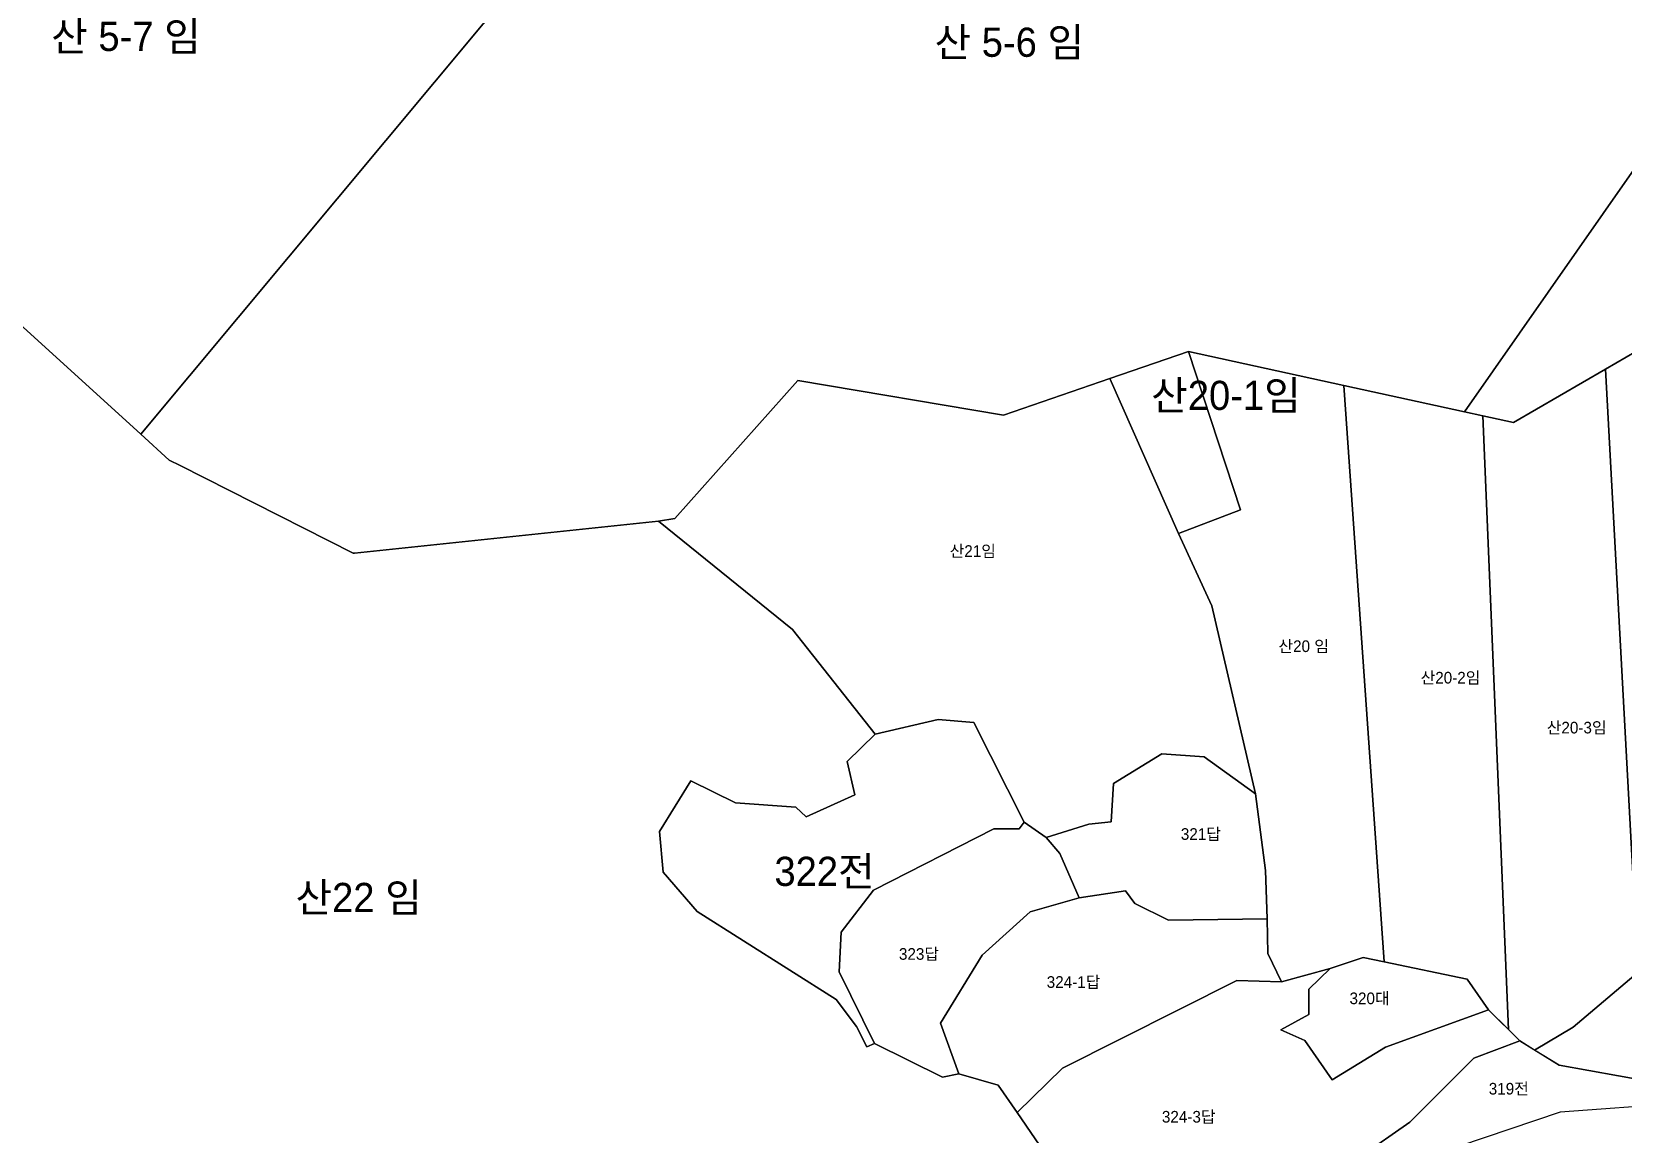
# Model space of a CAD drawing. Header units: metres. Extents: x 425810 to 429904, y 275710 to 280356.
# Drawn here: x 428813.6 to 429086.6, y 278690.3 to 278879.3 of the extents above; entities that cross this region are included whole.
import ezdxf

# ---------------------------------------------------------------- set-up
doc = ezdxf.new("R2010")
doc.units = ezdxf.units.M
doc.layers.add('00_지번', color=6, linetype='Continuous')
doc.layers.add('00_지적', color=6, linetype='Continuous')
doc.styles.get("Standard").update_dxf_attribs({"font": ''})
doc.styles.get('Standard').set_extended_font_data('Gulim')

msp = doc.modelspace()

# ---------------------------------------------------------------- linework, layer by layer
at = {"layer": '00_지적', "linetype": 'Continuous', "flags": 128}
for points in [[(428966.73, 278971.48), (428832.35, 278810.28), (428809.63, 278830.97), (428802.95, 278831.96), (428761.25, 278838.15), (428745.83, 278838.27), (428716.99, 278838.49), (428716.99, 278838.49), (428718.16, 278839.86), (428771.68, 278902.17)], [(429140.51, 278930.3), (429059.35, 278814.13), (429038.65, 278818.66), (429012.01, 278824.49), (429010.01, 278823.81), (428998.5, 278819.85), (428980.25, 278813.57), (428944.99, 278819.49), (428923.89, 278795.83), (428921.11, 278795.37), (428868.99, 278789.92), (428868.74, 278789.9), (428839.05, 278804.93), (428837.19, 278805.86), (428832.35, 278810.28), (428832.35, 278810.28), (428966.73, 278971.48)], [(429277.33, 278879.5), (429287.24, 278851.21), (429288.63, 278835.44), (429298.96, 278836.97), (429302.71, 278837.56), (429305.25, 278820.05), (429294.83, 278825.48), (429276.25, 278831.21), (429245.01, 278813.76), (429175.78, 278820.84), (429149.9, 278836.05), (429129.82, 278848.02), (429099.49, 278830.73), (429083.52, 278821.47), (429067.73, 278812.3), (429062.51, 278813.44), (429059.35, 278814.13), (429059.35, 278814.13), (429140.51, 278930.3)], [(428809.63, 278830.97), (428832.35, 278810.28), (428837.19, 278805.86), (428839.05, 278804.93), (428868.74, 278789.9), (428868.99, 278789.92), (428921.11, 278795.37), (428944.06, 278776.83), (428958.24, 278758.83), (428953.47, 278754.15), (428954.78, 278748.47), (428946.44, 278744.7), (428944.65, 278746.31), (428934.34, 278747.08), (428926.68, 278750.83), (428921.3, 278742.15), (428921.88, 278735.18), (428927.71, 278728.43), (428951.58, 278713.35), (428955.08, 278708.72), (428956.85, 278705.21), (428958.13, 278705.83), (428969.83, 278700.03), (428972.64, 278700.59), (428979.39, 278698.64), (428982.63, 278693.98), (428993.39, 278678.25)], [(429089.13, 278718.06), (429083.52, 278821.47), (429083.52, 278821.47), (429099.49, 278830.73)]]:
    msp.add_lwpolyline(points, dxfattribs=at)
for points in [[(429012.01, 278824.49), (429020.92, 278797.35), (429010.28, 278793.28), (428998.5, 278819.85), (429012.01, 278824.49)], [(429010.28, 278793.28), (429020.92, 278797.35), (429012.01, 278824.49), (429038.65, 278818.66), (429045.54, 278719.81), (429041.97, 278720.56), (429036.33, 278718.67), (429027.98, 278716.39), (429025.64, 278721.23), (429025.49, 278727.18), (429025.24, 278735.49), (429023.49, 278748.61), (429015.99, 278780.84), (429010.28, 278793.28)], [(429062.51, 278813.44), (429067.73, 278812.3), (429083.52, 278821.47), (429089.13, 278718.06), (429077.98, 278708.61), (429071.36, 278704.68), (429068.82, 278706.26), (429066.86, 278708.18), (429062.51, 278813.44)], [(428921.11, 278795.37), (428923.89, 278795.83), (428944.99, 278819.49), (428980.25, 278813.57), (428998.5, 278819.85), (429010.28, 278793.28), (429015.99, 278780.84), (429023.49, 278748.61), (429014.71, 278754.99), (429007.46, 278755.49), (428999.13, 278750.39), (428998.73, 278743.83), (428994.94, 278743.44), (428987.61, 278741.14), (428983.84, 278743.77), (428975.16, 278760.84), (428969.08, 278761.36), (428958.24, 278758.83), (428944.06, 278776.83), (428921.11, 278795.37)], [(429038.65, 278818.66), (429062.51, 278813.44), (429066.86, 278708.18), (429063.43, 278711.58), (429059.81, 278716.81), (429045.54, 278719.81), (429038.65, 278818.66)], [(428983.84, 278743.77), (428982.97, 278742.62), (428978.62, 278742.63), (428957.98, 278732.1), (428952.44, 278724.87), (428952.08, 278718.12), (428958.13, 278705.83), (428956.85, 278705.21), (428955.08, 278708.72), (428951.58, 278713.35), (428927.71, 278728.43), (428921.88, 278735.18), (428921.3, 278742.15), (428926.68, 278750.83), (428934.34, 278747.08), (428944.65, 278746.31), (428946.44, 278744.7), (428954.78, 278748.47), (428953.47, 278754.15), (428958.24, 278758.83), (428969.08, 278761.36), (428975.16, 278760.84), (428983.84, 278743.77)], [(428987.61, 278741.14), (428994.94, 278743.44), (428998.73, 278743.83), (428999.13, 278750.39), (429007.46, 278755.49), (429014.71, 278754.99), (429023.49, 278748.61), (429025.24, 278735.49), (429025.49, 278727.18), (429008.6, 278726.96), (429002.78, 278729.82), (429001.22, 278731.98), (428993.26, 278730.81), (428989.94, 278738.41), (428987.61, 278741.14)], [(428983.84, 278743.77), (428987.61, 278741.14), (428989.94, 278738.41), (428993.26, 278730.81), (428984.85, 278728.37), (428976.64, 278720.93), (428969.45, 278709.32), (428972.64, 278700.59), (428969.83, 278700.03), (428958.13, 278705.83), (428952.08, 278718.12), (428952.44, 278724.87), (428957.98, 278732.1), (428978.62, 278742.63), (428982.97, 278742.62), (428983.84, 278743.77)], [(429025.49, 278727.18), (429025.64, 278721.23), (429027.98, 278716.39), (429020.32, 278716.63), (428990.42, 278701.6), (428982.63, 278693.98), (428979.39, 278698.64), (428972.64, 278700.59), (428969.45, 278709.32), (428976.64, 278720.93), (428984.85, 278728.37), (428993.26, 278730.81), (429001.22, 278731.98), (429002.78, 278729.82), (429008.6, 278726.96), (429025.49, 278727.18)], [(429094.59, 278725.18), (429097.36, 278720.57), (429098.79, 278707.91), (429100.65, 278702.78), (429090.85, 278699.37), (429075.56, 278702.07), (429071.36, 278704.68), (429077.98, 278708.61), (429089.13, 278718.06), (429094.59, 278725.18)], [(429036.33, 278718.67), (429041.97, 278720.56), (429045.54, 278719.81), (429059.81, 278716.81), (429063.43, 278711.58), (429045.77, 278705.2), (429036.67, 278699.57), (429031.98, 278706.31), (429027.86, 278708.17), (429032.67, 278710.77), (429032.66, 278715.13), (429036.33, 278718.67)], [(429027.98, 278716.39), (429036.33, 278718.67), (429032.66, 278715.13), (429032.67, 278710.77), (429027.86, 278708.17), (429031.98, 278706.31), (429036.67, 278699.57), (429045.77, 278705.2), (429063.43, 278711.58), (429068.82, 278706.26), (429060.92, 278703.27), (429049.94, 278692.3), (429041.46, 278686.37), (429033.42, 278686.05), (429018.68, 278679.55), (429006.68, 278673.05), (428996.44, 278668.49), (428993.39, 278678.25), (428982.63, 278693.98), (428990.42, 278701.6), (429020.32, 278716.63), (429027.98, 278716.39)], [(429100.65, 278702.78), (429104.96, 278697.39), (429103.13, 278695.64), (429096.05, 278695.54), (429075.73, 278694.03), (429058.48, 278688.18), (429045.08, 278681.42), (429041.46, 278686.37), (429049.94, 278692.3), (429060.92, 278703.27), (429068.82, 278706.26), (429075.56, 278702.07), (429090.85, 278699.37), (429100.65, 278702.78)]]:
    msp.add_lwpolyline(points, close=True, dxfattribs=at)

# ---------------------------------------------------------------- texts
at = {"layer": '00_지번'}
for s, height, p in [('산 5-7 임', 5, (428816.95, 278876.02)), ('산 5-6 임', 5, (428968.45, 278875.02)), ('산20-1임', 5, (429005.61, 278814.46)), ('산21임', 2, (428971.04, 278789.26)), ('산20 임', 2, (429027.43, 278772.94)), ('산20-2임', 2, (429051.81, 278767.54)), ('산20-3임', 2, (429073.45, 278758.98)), ('321답', 2, (429010.69, 278740.73)), ('322전', 5, (428940.99, 278732.83)), ('산22 임', 5, (428858.85, 278728.35)), ('323답', 2, (428962.34, 278720.16)), ('324-1답', 2, (428987.69, 278715.35)), ('320대', 2, (429039.62, 278712.55)), ('319전', 2, (429063.5, 278697.05)), ('324-3답', 2, (429007.44, 278692.24))]:
    msp.add_text(s, height=height, dxfattribs=at).set_placement(p)

doc.saveas('drawing.dxf')
